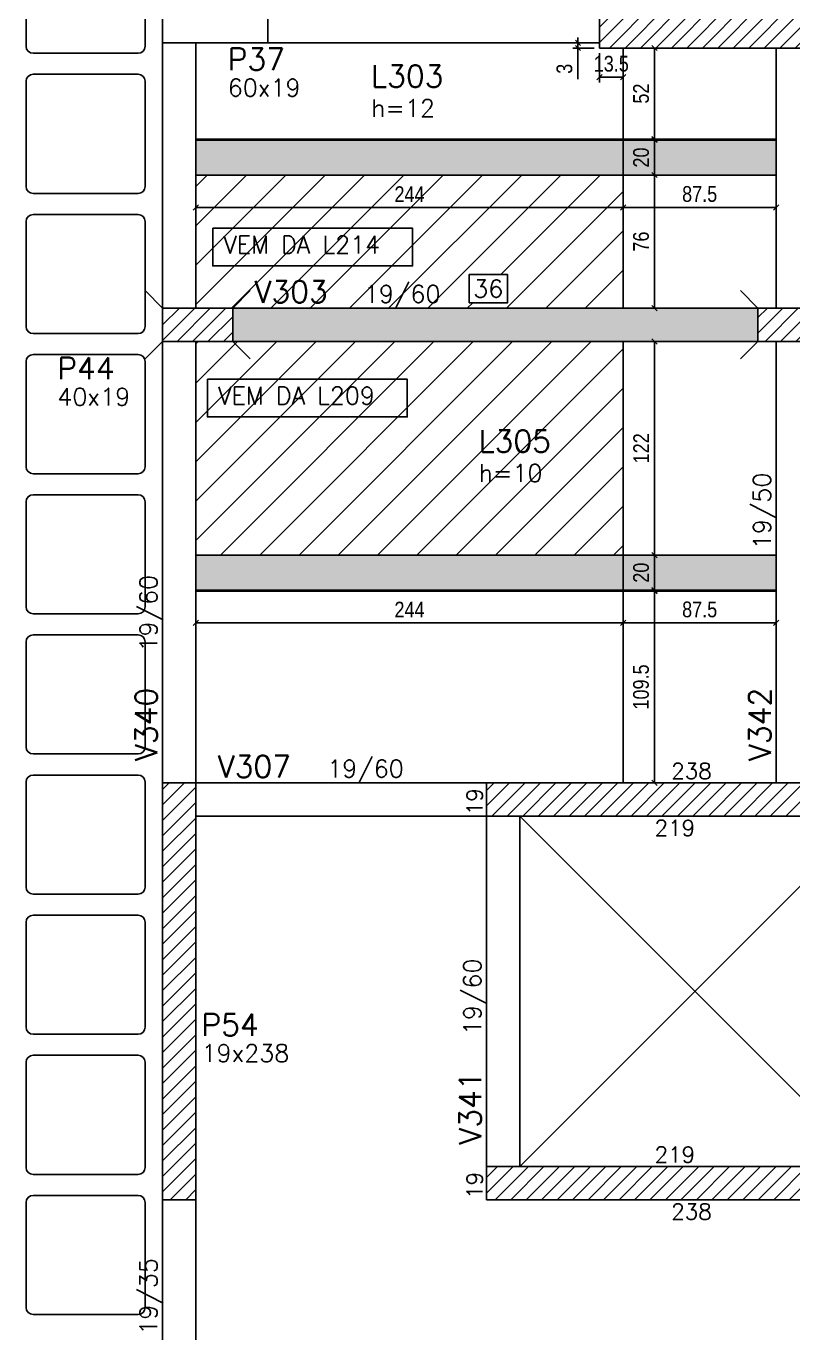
# Model space of a CAD drawing. Header units: millimetres. Extents: x 1860 to 8661, y -614 to 3837.
# Drawn here: x 3596 to 4034, y 1556 to 2302 of the extents above; entities that cross this region are included whole.
import ezdxf
from ezdxf.enums import TextEntityAlignment as Align

# ---------------------------------------------------------------- set-up
doc = ezdxf.new("R2010")
doc.units = ezdxf.units.MM
for name, color, linetype in [('251', 5, 'Continuous'), ('COTA', 241, 'Continuous'), ('F-CUBETA', 1, 'Continuous'), ('F-DESNIVEL-1', 254, 'Continuous'), ('F-LAJES-DIM', 2, 'Continuous'), ('F-LAJES-NOME', 4, 'Continuous'), ('F-PILARES-DIM', 172, 'Continuous'), ('F-PILARES-N', 170, 'Continuous'), ('F-PILARES-NASCE', 4, 'Continuous'), ('F-PILARES-NOME', 170, 'Continuous'), ('F-VIGAS-DIM', 2, 'Continuous'), ('F-VIGAS-NOME', 4, 'Continuous'), ('F-VÃO', 1, 'Continuous'), ('Painéis', 200, 'Continuous'), ('Pilares', 5, 'Continuous'), ('VIGA', 3, 'Continuous')]:
    doc.layers.add(name, color=color, linetype=linetype)
doc.layers.add('Hachura', color=251, linetype='Continuous', lineweight=9)
doc.styles.add('COTA TECNICA-50', font='techl___.ttf', dxfattribs={"height": 9})
doc.styles.add('MCP', font='romans.shx')
doc.styles.add('ROMANS', font='romans.shx')
doc.dimstyles.new('COTA PAINEL-50', dxfattribs={"dimtxt": 9, "dimasz": 3, "dimexe": 3, "dimexo": 3, "dimgap": 3, "dimtad": 1, "dimdec": 1, "dimzin": 12, "dimdsep": 46, "dimtxsty": 'COTA TECNICA-50', "dimblk1": 'OBLIQUE', "dimblk2": 'OBLIQUE', "dimsah": 1, "dimcen": 0.9, "dimclrd": 4, "dimclre": 4, "dimclrt": 240, "dimadec": 1, "dimazin": 3, "dimtfac": 1, "dimtdec": 1, "dimtmove": 0, "dimatfit": 3, "dimfxl": 1, "dimtolj": 1, "dimtzin": 12, "dimarcsym": 0})
pattern_1 = [(45, (3892.612, -4013.147), (-4.4194174, 4.4194174), [])]

# ---------------------------------------------------------------- blocks, each defined once
blk = doc.blocks.new('_VAONER063650636500869008690')
at = {"layer": '251', "color": 1}
for p, q in [((-34, 30), (-34, -30)), ((30, 34), (-30, 34)), ((34, -30), (34, 30)), ((-30, -34), (30, -34))]:
    blk.add_line(p, q, dxfattribs=at)
for centre, start, end in [((-30, 30), 90, 180), ((30, 30), 0, 90), ((-30, -30), 180, 270), ((30, -30), 270, 0)]:
    blk.add_arc(centre, 4, start, end, dxfattribs=at)
blk = doc.blocks.new('*U11')
at = {"layer": 'F-VIGAS-DIM', "color": 1}
blk.add_lwpolyline([(0, 0), (22, 0), (22, 16), (0, 16)], close=True, dxfattribs=at)
at = {"layer": 'F-VIGAS-DIM', "style": 'MCP'}
blk.add_attdef('DIM', text='', height=10, dxfattribs=at).set_placement((11, 8), align=Align.MIDDLE_CENTER)
blk = doc.blocks.new('_Oblique')
at = {"color": 0, "linetype": 'ByBlock', "lineweight": -2}
blk.add_line((-0.5, -0.5), (0.5, 0.5), dxfattribs=at)
blk = doc.blocks.new('*D927')
at = {"layer": 'COTA', "color": 4, "lineweight": -2, "transparency": 16777216}
for p, q in [((3939.61, 1979.85), (3957.52, 1979.85)), ((3954.52, 1870.35), (3954.52, 1979.85)), ((3939.61, 1870.35), (3957.52, 1870.35))]:
    blk.add_line(p, q, dxfattribs=at)
at = {"layer": 'Defpoints', "color": 0, "transparency": 16777216}
for p in [(3936.61, 1979.85), (3954.52, 1979.85), (3936.61, 1870.35)]:
    blk.add_point(p, dxfattribs=at)
at = {"layer": 'COTA', "color": 4, "lineweight": -2, "transparency": 16777216, "xscale": 3, "yscale": 3, "zscale": 3}
for p, rotation in [((3954.52, 1979.85), 90), ((3954.52, 1870.35), 270)]:
    blk.add_blockref('_Oblique', p, dxfattribs=dict(at, rotation=rotation))
at = {"layer": 'COTA', "color": 240, "transparency": 16777216, "insert": (3946.89, 1925.1), "char_height": 9, "attachment_point": 5, "rotation": 90, "style": 'COTA TECNICA-50'}
blk.add_mtext('\\A1;109.5', dxfattribs=at)
blk = doc.blocks.new('*D928')
at = {"layer": 'COTA', "color": 4, "lineweight": -2, "transparency": 16777216}
for p, q in [((3939.61, 2000.35), (3957.52, 2000.35)), ((3954.52, 1980.35), (3954.52, 2000.35)), ((3939.61, 1980.35), (3957.52, 1980.35))]:
    blk.add_line(p, q, dxfattribs=at)
at = {"layer": 'Defpoints', "color": 0, "transparency": 16777216}
for p in [(3936.61, 2000.35), (3954.52, 2000.35), (3936.61, 1980.35)]:
    blk.add_point(p, dxfattribs=at)
at = {"layer": 'COTA', "color": 4, "lineweight": -2, "transparency": 16777216, "xscale": 3, "yscale": 3, "zscale": 3}
for p, rotation in [((3954.52, 2000.35), 90), ((3954.52, 1980.35), 270)]:
    blk.add_blockref('_Oblique', p, dxfattribs=dict(at, rotation=rotation))
at = {"layer": 'COTA', "color": 240, "transparency": 16777216, "insert": (3946.92, 1990.35), "char_height": 9, "attachment_point": 5, "rotation": 90, "style": 'COTA TECNICA-50'}
blk.add_mtext('\\A1;20', dxfattribs=at)
blk = doc.blocks.new('*D929')
at = {"layer": 'COTA', "color": 4, "lineweight": -2, "transparency": 16777216}
for p, q in [((3939.61, 2122.35), (3957.52, 2122.35)), ((3954.52, 2000.35), (3954.52, 2122.35)), ((3939.61, 2000.35), (3957.52, 2000.35))]:
    blk.add_line(p, q, dxfattribs=at)
at = {"layer": 'Defpoints', "color": 0, "transparency": 16777216}
for p in [(3936.61, 2122.35), (3954.52, 2122.35), (3936.61, 2000.35)]:
    blk.add_point(p, dxfattribs=at)
at = {"layer": 'COTA', "color": 4, "lineweight": -2, "transparency": 16777216, "xscale": 3, "yscale": 3, "zscale": 3}
for p, rotation in [((3954.52, 2122.35), 90), ((3954.52, 2000.35), 270)]:
    blk.add_blockref('_Oblique', p, dxfattribs=dict(at, rotation=rotation))
at = {"layer": 'COTA', "color": 240, "transparency": 16777216, "insert": (3946.96, 2061.35), "char_height": 9, "attachment_point": 5, "rotation": 90, "style": 'COTA TECNICA-50'}
blk.add_mtext('\\A1;122', dxfattribs=at)
blk = doc.blocks.new('*D930')
at = {"layer": 'COTA', "color": 4, "lineweight": -2, "transparency": 16777216}
for p, q in [((3692.61, 1976.85), (3692.61, 1958.7)), ((3936.61, 1976.85), (3936.61, 1958.7)), ((3692.61, 1961.7), (3936.61, 1961.7))]:
    blk.add_line(p, q, dxfattribs=at)
at = {"layer": 'Defpoints', "color": 0, "transparency": 16777216}
for p in [(3692.61, 1979.85), (3936.61, 1979.85), (3936.61, 1961.7)]:
    blk.add_point(p, dxfattribs=at)
at = {"layer": 'COTA', "color": 4, "lineweight": -2, "transparency": 16777216, "xscale": 3, "yscale": 3, "zscale": 3, "rotation": 180}
blk.add_blockref('_Oblique', (3692.61, 1961.7), dxfattribs=at)
at = {"layer": 'COTA', "color": 4, "lineweight": -2, "transparency": 16777216, "xscale": 3, "yscale": 3, "zscale": 3}
blk.add_blockref('_Oblique', (3936.61, 1961.7), dxfattribs=at)
at = {"layer": 'COTA', "color": 240, "transparency": 16777216, "insert": (3814.61, 1969.27), "char_height": 9, "attachment_point": 5, "style": 'COTA TECNICA-50'}
blk.add_mtext('\\A1;244', dxfattribs=at)
blk = doc.blocks.new('*D931')
at = {"layer": 'COTA', "color": 4, "lineweight": -2, "transparency": 16777216}
for p, q in [((3936.61, 1976.85), (3936.61, 1958.7)), ((4024.11, 1976.85), (4024.11, 1958.7)), ((3936.61, 1961.7), (4024.11, 1961.7))]:
    blk.add_line(p, q, dxfattribs=at)
at = {"layer": 'Defpoints', "color": 0, "transparency": 16777216}
for p in [(3936.61, 1979.85), (4024.11, 1979.85), (4024.11, 1961.7)]:
    blk.add_point(p, dxfattribs=at)
at = {"layer": 'COTA', "color": 4, "lineweight": -2, "transparency": 16777216, "xscale": 3, "yscale": 3, "zscale": 3, "rotation": 180}
blk.add_blockref('_Oblique', (3936.61, 1961.7), dxfattribs=at)
at = {"layer": 'COTA', "color": 4, "lineweight": -2, "transparency": 16777216, "xscale": 3, "yscale": 3, "zscale": 3}
blk.add_blockref('_Oblique', (4024.11, 1961.7), dxfattribs=at)
at = {"layer": 'COTA', "color": 240, "transparency": 16777216, "insert": (3980.36, 1969.32), "char_height": 9, "attachment_point": 5, "style": 'COTA TECNICA-50'}
blk.add_mtext('\\A1;87.5', dxfattribs=at)
blk = doc.blocks.new('*D946')
at = {"layer": 'COTA', "color": 4, "lineweight": -2, "transparency": 16777216}
for p, q in [((3692.61, 2214.35), (3692.61, 2195.85)), ((3936.61, 2214.35), (3936.61, 2195.85)), ((3692.61, 2198.85), (3936.61, 2198.85))]:
    blk.add_line(p, q, dxfattribs=at)
at = {"layer": 'Defpoints', "color": 0, "transparency": 16777216}
for p in [(3692.61, 2217.35), (3936.61, 2217.35), (3936.61, 2198.85)]:
    blk.add_point(p, dxfattribs=at)
at = {"layer": 'COTA', "color": 4, "lineweight": -2, "transparency": 16777216, "xscale": 3, "yscale": 3, "zscale": 3, "rotation": 180}
blk.add_blockref('_Oblique', (3692.61, 2198.85), dxfattribs=at)
at = {"layer": 'COTA', "color": 4, "lineweight": -2, "transparency": 16777216, "xscale": 3, "yscale": 3, "zscale": 3}
blk.add_blockref('_Oblique', (3936.61, 2198.85), dxfattribs=at)
at = {"layer": 'COTA', "color": 240, "transparency": 16777216, "insert": (3814.61, 2206.41), "char_height": 9, "attachment_point": 5, "style": 'COTA TECNICA-50'}
blk.add_mtext('\\A1;244', dxfattribs=at)
blk = doc.blocks.new('*D947')
at = {"layer": 'COTA', "color": 4, "lineweight": -2, "transparency": 16777216}
for p, q in [((3936.61, 2214.35), (3936.61, 2195.85)), ((4024.11, 2214.35), (4024.11, 2195.85)), ((3936.61, 2198.85), (4024.11, 2198.85))]:
    blk.add_line(p, q, dxfattribs=at)
at = {"layer": 'Defpoints', "color": 0, "transparency": 16777216}
for p in [(3936.61, 2217.35), (4024.11, 2217.35), (4024.11, 2198.85)]:
    blk.add_point(p, dxfattribs=at)
at = {"layer": 'COTA', "color": 4, "lineweight": -2, "transparency": 16777216, "xscale": 3, "yscale": 3, "zscale": 3, "rotation": 180}
blk.add_blockref('_Oblique', (3936.61, 2198.85), dxfattribs=at)
at = {"layer": 'COTA', "color": 4, "lineweight": -2, "transparency": 16777216, "xscale": 3, "yscale": 3, "zscale": 3}
blk.add_blockref('_Oblique', (4024.11, 2198.85), dxfattribs=at)
at = {"layer": 'COTA', "color": 240, "transparency": 16777216, "insert": (3980.36, 2206.47), "char_height": 9, "attachment_point": 5, "style": 'COTA TECNICA-50'}
blk.add_mtext('\\A1;87.5', dxfattribs=at)
blk = doc.blocks.new('*D948')
at = {"layer": 'COTA', "color": 4, "lineweight": -2, "transparency": 16777216}
for p, q in [((3939.61, 2217.35), (3957.52, 2217.35)), ((3954.52, 2141.35), (3954.52, 2217.35)), ((3939.61, 2141.35), (3957.52, 2141.35))]:
    blk.add_line(p, q, dxfattribs=at)
at = {"layer": 'Defpoints', "color": 0, "transparency": 16777216}
for p in [(3936.61, 2217.35), (3954.52, 2217.35), (3936.61, 2141.35)]:
    blk.add_point(p, dxfattribs=at)
at = {"layer": 'COTA', "color": 4, "lineweight": -2, "transparency": 16777216, "xscale": 3, "yscale": 3, "zscale": 3}
for p, rotation in [((3954.52, 2217.35), 90), ((3954.52, 2141.35), 270)]:
    blk.add_blockref('_Oblique', p, dxfattribs=dict(at, rotation=rotation))
at = {"layer": 'COTA', "color": 240, "transparency": 16777216, "insert": (3946.92, 2179.35), "char_height": 9, "attachment_point": 5, "rotation": 90, "style": 'COTA TECNICA-50'}
blk.add_mtext('\\A1;76', dxfattribs=at)
blk = doc.blocks.new('*D949')
at = {"layer": 'COTA', "color": 4, "lineweight": -2, "transparency": 16777216}
for p, q in [((3939.61, 2237.35), (3957.52, 2237.35)), ((3954.52, 2217.35), (3954.52, 2237.35)), ((3939.61, 2217.35), (3957.52, 2217.35))]:
    blk.add_line(p, q, dxfattribs=at)
at = {"layer": 'Defpoints', "color": 0, "transparency": 16777216}
for p in [(3936.61, 2237.35), (3954.52, 2237.35), (3936.61, 2217.35)]:
    blk.add_point(p, dxfattribs=at)
at = {"layer": 'COTA', "color": 4, "lineweight": -2, "transparency": 16777216, "xscale": 3, "yscale": 3, "zscale": 3}
for p, rotation in [((3954.52, 2237.35), 90), ((3954.52, 2217.35), 270)]:
    blk.add_blockref('_Oblique', p, dxfattribs=dict(at, rotation=rotation))
at = {"layer": 'COTA', "color": 240, "transparency": 16777216, "insert": (3946.92, 2227.35), "char_height": 9, "attachment_point": 5, "rotation": 90, "style": 'COTA TECNICA-50'}
blk.add_mtext('\\A1;20', dxfattribs=at)
blk = doc.blocks.new('*D950')
at = {"layer": 'COTA', "color": 4, "lineweight": -2, "transparency": 16777216}
for p, q in [((3939.61, 2289.85), (3957.52, 2289.85)), ((3954.52, 2237.85), (3954.52, 2289.85)), ((3939.61, 2237.85), (3957.52, 2237.85))]:
    blk.add_line(p, q, dxfattribs=at)
at = {"layer": 'Defpoints', "color": 0, "transparency": 16777216}
for p in [(3936.61, 2289.85), (3954.52, 2289.85), (3936.61, 2237.85)]:
    blk.add_point(p, dxfattribs=at)
at = {"layer": 'COTA', "color": 4, "lineweight": -2, "transparency": 16777216, "xscale": 3, "yscale": 3, "zscale": 3}
for p, rotation in [((3954.52, 2289.85), 90), ((3954.52, 2237.85), 270)]:
    blk.add_blockref('_Oblique', p, dxfattribs=dict(at, rotation=rotation))
at = {"layer": 'COTA', "color": 240, "transparency": 16777216, "insert": (3946.92, 2263.85), "char_height": 9, "attachment_point": 5, "rotation": 90, "style": 'COTA TECNICA-50'}
blk.add_mtext('\\A1;52', dxfattribs=at)
blk = doc.blocks.new('*D951')
at = {"layer": 'COTA', "color": 4, "lineweight": -2, "transparency": 16777216}
for p, q in [((3923.11, 2286.85), (3923.11, 2270.15)), ((3936.61, 2286.85), (3936.61, 2270.15)), ((3936.61, 2273.15), (3923.11, 2273.15))]:
    blk.add_line(p, q, dxfattribs=at)
at = {"layer": 'Defpoints', "color": 0, "transparency": 16777216}
for p in [(3923.11, 2289.85), (3936.61, 2289.85), (3923.11, 2273.15)]:
    blk.add_point(p, dxfattribs=at)
at = {"layer": 'COTA', "color": 4, "lineweight": -2, "transparency": 16777216, "xscale": 3, "yscale": 3, "zscale": 3, "rotation": 180}
blk.add_blockref('_Oblique', (3923.11, 2273.15), dxfattribs=at)
at = {"layer": 'COTA', "color": 4, "lineweight": -2, "transparency": 16777216, "xscale": 3, "yscale": 3, "zscale": 3}
blk.add_blockref('_Oblique', (3936.61, 2273.15), dxfattribs=at)
at = {"layer": 'COTA', "color": 240, "transparency": 16777216, "insert": (3929.86, 2280.84), "char_height": 9, "attachment_point": 5, "style": 'COTA TECNICA-50'}
blk.add_mtext('\\A1;13.5', dxfattribs=at)
blk = doc.blocks.new('*D952')
at = {"layer": 'COTA', "color": 4, "lineweight": -2, "transparency": 16777216}
for p, q in [((3920.11, 2292.85), (3907.85, 2292.85)), ((3910.85, 2292.85), (3910.85, 2295.85)), ((3910.85, 2292.85), (3910.85, 2289.85)), ((3920.11, 2289.85), (3907.85, 2289.85)), ((3910.85, 2289.85), (3910.85, 2272.16))]:
    blk.add_line(p, q, dxfattribs=at)
at = {"layer": 'Defpoints', "color": 0, "transparency": 16777216}
for p in [(3923.11, 2292.85), (3910.85, 2289.85), (3923.11, 2289.85)]:
    blk.add_point(p, dxfattribs=at)
at = {"layer": 'COTA', "color": 4, "lineweight": -2, "transparency": 16777216, "xscale": 3, "yscale": 3, "zscale": 3}
for p, rotation in [((3910.85, 2292.85), 270), ((3910.85, 2289.85), 90)]:
    blk.add_blockref('_Oblique', p, dxfattribs=dict(at, rotation=rotation))
at = {"layer": 'COTA', "color": 240, "transparency": 16777216, "insert": (3903.15, 2278), "char_height": 9, "attachment_point": 5, "rotation": 90, "style": 'COTA TECNICA-50'}
blk.add_mtext('\\A1;3', dxfattribs=at)

msp = doc.modelspace()

# ---------------------------------------------------------------- hatches: boundary and pattern name
at = {"layer": 'Hachura', "linetype": 'ByBlock'}
h = msp.add_hatch(color=256, dxfattribs=at)
h.dxf.hatch_style = 1
h.paths.add_polyline_path([(3692.61, 2237.35), (3692.61, 2217.35), (3936.61, 2217.35), (3936.61, 2237.35)])
h.paths.add_polyline_path([(3936.61, 2237.35), (3936.61, 2217.35), (4024.11, 2217.35), (4024.11, 2237.35)])
h = msp.add_hatch(dxfattribs=at)
h.set_pattern_fill('ANSI31', color=256, scale=5)
h.paths.add_polyline_path([(3936.61, 2217.35), (3692.61, 2217.35), (3692.61, 2141.35), (3713.61, 2141.35), (3936.61, 2141.35)])
h.paths.add_polyline_path([(3848.61, 2160.48), (3848.61, 2144.48), (3870.61, 2144.48), (3870.61, 2160.48)], flags=16)
h.paths.add_polyline_path([(4478.11, 2141.35), (4488.61, 2141.35), (4488.61, 2217.35), (4244.61, 2217.35), (4244.61, 2141.35)])
h = msp.add_hatch(dxfattribs=at)
h.set_pattern_fill('ANSI31', color=256, scale=5)
h.paths.add_polyline_path([(3713.61, 2122.35), (3692.61, 2122.35), (3692.61, 2000.35), (3936.61, 2000.35), (3936.61, 2122.35)])
h = msp.add_hatch(color=256, dxfattribs=at)
h.dxf.hatch_style = 1
h.paths.add_polyline_path([(3936.61, 2000.35), (3692.61, 2000.35), (3692.61, 1980.35), (3936.61, 1980.35)])
h.paths.add_polyline_path([(4024.11, 2000.35), (3936.61, 2000.35), (3936.61, 1980.35), (4024.11, 1980.35)])
h.paths.add_polyline_path([(4287.11, 2000.35), (4043.11, 2000.35), (4043.11, 1980.35), (4287.11, 1980.35)])
h.paths.add_polyline_path([(4488.61, 2000.35), (4287.11, 2000.35), (4287.11, 1980.35), (4488.61, 1980.35)])
at = {"layer": 'Pilares', "linetype": 'Continuous'}
h = msp.add_hatch(dxfattribs=at)
h.set_pattern_fill('ANSI31', color=256, scale=50, style=0)
h.set_pattern_definition(pattern_1)
h.paths.add_polyline_path([(3923.11, 2289.85), (4123.11, 2289.85), (4123.11, 2314.85), (3923.11, 2314.85)], flags=16)
h = msp.add_hatch(dxfattribs=at)
h.set_pattern_fill('ANSI31', color=256, scale=50, style=0)
h.set_pattern_definition(pattern_1)
h.paths.add_polyline_path([(3673.61, 2122.35), (3713.61, 2122.35), (3713.61, 2141.35), (3673.61, 2141.35)], flags=16)
h = msp.add_hatch(dxfattribs=at)
h.set_pattern_fill('ANSI31', color=256, scale=50, style=0)
h.set_pattern_definition(pattern_1)
h.paths.add_polyline_path([(4013.61, 2122.35), (4053.61, 2122.35), (4053.61, 2141.35), (4013.61, 2141.35)], flags=16)
h = msp.add_hatch(dxfattribs=at)
h.set_pattern_fill('ANSI31', color=256, scale=50, style=0)
h.set_pattern_definition(pattern_1)
h.paths.add_polyline_path([(3673.61, 1632.35), (3692.61, 1632.35), (3692.61, 1870.35), (3673.61, 1870.35)], flags=16)
h = msp.add_hatch(dxfattribs=at)
h.set_pattern_fill('ANSI31', color=256, scale=50, style=0)
h.set_pattern_definition(pattern_1)
h.paths.add_polyline_path([(4096.61, 1632.35), (4096.61, 1870.35), (3858.61, 1870.35), (3858.61, 1851.35), (4077.61, 1851.35), (4077.61, 1651.35), (3858.61, 1651.35), (3858.61, 1632.35)], flags=16)

# ---------------------------------------------------------------- linework, layer by layer
at = {"layer": 'COTA'}
for points in [[(3702.2, 2187), (3816.34, 2187), (3816.34, 2165.45), (3702.2, 2165.45)], [(3699.21, 2100.82), (3813.34, 2100.82), (3813.34, 2079.27), (3699.21, 2079.27)]]:
    msp.add_lwpolyline(points, close=True, dxfattribs=at)
at = {"layer": 'F-DESNIVEL-1', "linetype": 'Continuous'}
for points in [[(3713.61, 2122.35), (4013.61, 2122.35), (4013.61, 2141.35)], [(3713.61, 2122.35), (4013.61, 2141.35), (3713.61, 2141.35)], [(3713.61, 2122.35), (3713.61, 2141.35), (3713.61, 2122.35)]]:
    msp.add_solid(points, dxfattribs=at)
at = {"layer": 'F-PILARES-N', "linetype": 'Continuous'}
for points in [[(3673.61, 2122.35), (3713.61, 2122.35), (3713.61, 2141.35), (3673.61, 2141.35), (3673.61, 2122.35)], [(4013.61, 2122.35), (4053.61, 2122.35), (4053.61, 2141.35), (4013.61, 2141.35), (4013.61, 2122.35)]]:
    msp.add_lwpolyline(points, dxfattribs=at)
at = {"layer": 'F-PILARES-NASCE', "linetype": 'Continuous'}
for p, q in [((3673.61, 2141.35), (3663.61, 2151.35)), ((3713.61, 2141.35), (3723.61, 2151.35)), ((4013.61, 2141.35), (4003.61, 2151.35)), ((3673.61, 2122.35), (3663.61, 2112.35)), ((3713.61, 2122.35), (3723.61, 2112.35)), ((4013.61, 2122.35), (4003.61, 2112.35))]:
    msp.add_line(p, q, dxfattribs=at)
at = {"layer": 'F-VÃO'}
for p, q in [((3877.61, 1651.35), (4077.61, 1851.35)), ((3877.61, 1851.35), (4077.61, 1651.35))]:
    msp.add_line(p, q, dxfattribs=at)
at = {"layer": 'Painéis'}
msp.add_line((3936.61, 2141.35), (3936.61, 2289.85), dxfattribs=at)
for points in [[(4024.11, 2237.85), (3692.61, 2237.85)], [(4024.11, 2237.35), (3692.61, 2237.35)], [(4024.11, 2217.35), (3692.61, 2217.35)], [(3936.61, 1870.35), (3936.61, 2122.35)], [(3692.61, 2000.35), (4024.11, 2000.35)], [(3692.61, 1980.35), (4024.11, 1980.35)], [(3692.61, 1979.85), (4024.11, 1979.85)]]:
    msp.add_lwpolyline(points, dxfattribs=at)
at = {"layer": 'Pilares'}
msp.add_lwpolyline([(3923.11, 2289.85), (4123.11, 2289.85), (4123.11, 2314.85), (3923.11, 2314.85), (3923.11, 2289.85)], dxfattribs=at)
at = {"layer": 'Pilares', "linetype": 'Continuous'}
for points in [[(3673.61, 2292.85), (3733.61, 2292.85), (3733.61, 2311.85), (3673.61, 2311.85), (3673.61, 2292.85)], [(3673.61, 1632.35), (3692.61, 1632.35), (3692.61, 1870.35), (3673.61, 1870.35), (3673.61, 1632.35)], [(4096.61, 1632.35), (4096.61, 1870.35), (3858.61, 1870.35), (3858.61, 1851.35), (4077.61, 1851.35), (4077.61, 1651.35), (3858.61, 1651.35), (3858.61, 1632.35), (4096.61, 1632.35)]]:
    msp.add_lwpolyline(points, dxfattribs=at)
at = {"layer": 'VIGA'}
for points in [[(3673.61, 2292.85), (3673.61, 2141.35)], [(3692.61, 2141.35), (3692.61, 2292.85)], [(3733.61, 2292.85), (3923.11, 2292.85)], [(4024.11, 2289.85), (4024.11, 2141.35)], [(4013.61, 2141.35), (3713.61, 2141.35)], [(3673.61, 2122.35), (3673.61, 1870.35)], [(3692.61, 1870.35), (3692.61, 2122.35)], [(3713.61, 2122.35), (4013.61, 2122.35)], [(4024.11, 2122.35), (4024.11, 1870.35)], [(3858.61, 1870.35), (3692.61, 1870.35)], [(3692.61, 1851.35), (3858.61, 1851.35)], [(3858.61, 1851.35), (3858.61, 1651.35)], [(3877.61, 1651.35), (3877.61, 1851.35)], [(3673.61, 1632.35), (3673.61, 1480.35)], [(3692.61, 1480.35), (3692.61, 1632.35)]]:
    msp.add_lwpolyline(points, dxfattribs=at)

# ---------------------------------------------------------------- block references
at = {"layer": 'F-CUBETA'}
for p in [(3629.61, 2320.85), (3629.61, 2240.85), (3629.61, 2160.85), (3629.61, 2080.85), (3629.61, 2000.85), (3629.61, 1920.85), (3629.61, 1840.85), (3629.61, 1760.85), (3629.61, 1680.85), (3629.61, 1600.85)]:
    msp.add_blockref('_VAONER063650636500869008690', p, dxfattribs=at)
at = {"layer": 'F-VIGAS-DIM', "linetype": 'Continuous'}
msp.add_blockref('*U11', (3848.61, 2144.48), dxfattribs=at).add_auto_attribs({'DIM': '36'})

# ---------------------------------------------------------------- texts
at = {"layer": 'COTA', "style": 'ROMANS'}
for s, p in [('VEM DA L214', (3708.27, 2172.6)), ('VEM DA L209', (3705.28, 2086.42))]:
    msp.add_text(s, height=10, dxfattribs=at).set_placement(p)
at = {"layer": 'F-LAJES-DIM', "linetype": 'Continuous', "style": 'ROMANS'}
for s, p in [('h=12', (3792.75, 2250.55)), ('h=10', (3854.14, 2042.21))]:
    msp.add_text(s, height=10, dxfattribs=at).set_placement(p)
at = {"layer": 'F-LAJES-NOME', "linetype": 'Continuous', "style": 'ROMANS'}
for s, p in [('L303', (3792.75, 2267.55)), ('L305', (3854.14, 2059.21))]:
    msp.add_text(s, height=12.5, dxfattribs=at).set_placement(p)
at = {"layer": 'F-PILARES-DIM', "linetype": 'Continuous', "style": 'ROMANS'}
for s, height, p in [('60x19', 10, (3710.79, 2262.23)), ('40x19', 10, (3613.47, 2085.76)), ('238', 9, (3964.11, 1872.6)), ('219', 9, (3954.61, 1840.1)), ('19x238', 10, (3695.8, 1711.02)), ('219', 9, (3954.61, 1653.6)), ('238', 9, (3964.11, 1621.1))]:
    msp.add_text(s, height=height, dxfattribs=at).set_placement(p)
for p in [(3856.36, 1851.85), (3856.36, 1632.85)]:
    msp.add_text('19', height=9, rotation=90, dxfattribs=at).set_placement(p)
at = {"layer": 'F-PILARES-NOME', "linetype": 'Continuous', "style": 'ROMANS'}
for s, p in [('P37', (3710.79, 2277.23)), ('P44', (3613.47, 2100.76)), ('P54', (3695.8, 1726.02))]:
    msp.add_text(s, height=12.5, dxfattribs=at).set_placement(p)
at = {"layer": 'F-VIGAS-DIM', "linetype": 'Continuous', "style": 'ROMANS'}
for p in [(3788.61, 2144.48), (3767.61, 1873.48)]:
    msp.add_text('19/60', height=10, dxfattribs=at).set_placement(p)
for s, p in [('19/50', (4020.99, 2003.74)), ('19/60', (3670.49, 1945.35)), ('19/60', (3855.49, 1726.35)), ('19/35', (3670.49, 1555.35))]:
    msp.add_text(s, height=10, rotation=90, dxfattribs=at).set_placement(p)
at = {"layer": 'F-VIGAS-NOME', "linetype": 'Continuous', "style": 'ROMANS'}
for s, p in [('V303', (3726.11, 2144.48)), ('V307', (3705.11, 1873.48))]:
    msp.add_text(s, height=12.5, dxfattribs=at).set_placement(p)
for s, p in [('V340', (3670.49, 1882.85)), ('V342', (4020.99, 1882.85)), ('V341', (3855.49, 1663.85))]:
    msp.add_text(s, height=12.5, rotation=90, dxfattribs=at).set_placement(p)

# ---------------------------------------------------------------- dimensions: what is measured, and where the dimension line sits
at = {"layer": 'COTA'}
for base, p1, p2, picture, middle in [((3910.85, 2289.85), (3923.11, 2292.85), (3923.11, 2289.85), '*D952', (3903.15, 2278)), ((3954.52, 2289.85), (3936.61, 2237.85), (3936.61, 2289.85), '*D950', (3946.92, 2263.85)), ((3954.52, 2217.35), (3936.61, 2141.35), (3936.61, 2217.35), '*D948', (3946.92, 2179.35)), ((3954.52, 2000.35), (3936.61, 1980.35), (3936.61, 2000.35), '*D928', (3946.92, 1990.35)), ((3954.52, 1979.85), (3936.61, 1870.35), (3936.61, 1979.85), '*D927', (3946.89, 1925.1))]:
    dim = msp.add_linear_dim(base=base, p1=p1, p2=p2, angle=90, dimstyle='COTA PAINEL-50', dxfattribs=at)
    dim.commit()
    dim.dimension.update_dxf_attribs({"geometry": picture, "text_midpoint": middle})
dim = msp.add_linear_dim(base=(3923.11, 2273.15), p1=(3936.61, 2289.85), p2=(3923.11, 2289.85), dimstyle='COTA PAINEL-50', dxfattribs=at)
dim.commit()
dim.dimension.update_dxf_attribs({"geometry": '*D951', "text_midpoint": (3929.86, 2273.15), "dimtype": 160})
for base, p1, p2, picture, middle in [((3954.52, 2237.35), (3936.61, 2217.35), (3936.61, 2237.35), '*D949', (3946.92, 2227.35)), ((3954.52, 2122.35), (3936.61, 2000.35), (3936.61, 2122.35), '*D929', (3946.96, 2061.35))]:
    dim = msp.add_linear_dim(base=base, p1=p1, p2=p2, angle=90, dimstyle='COTA PAINEL-50', override={"dimtmove": 1}, dxfattribs=at)
    dim.commit()
    dim.dimension.update_dxf_attribs({"geometry": picture, "text_midpoint": middle})
for base, p1, p2, picture, middle in [((3936.61, 2198.85), (3692.61, 2217.35), (3936.61, 2217.35), '*D946', (3814.61, 2206.41)), ((3936.61, 1961.7), (3692.61, 1979.85), (3936.61, 1979.85), '*D930', (3814.61, 1969.27))]:
    dim = msp.add_linear_dim(base=base, p1=p1, p2=p2, dimstyle='COTA PAINEL-50', dxfattribs=at)
    dim.commit()
    dim.dimension.update_dxf_attribs({"geometry": picture, "text_midpoint": middle})
for base, p1, p2, picture, middle in [((4024.11, 2198.85), (3936.61, 2217.35), (4024.11, 2217.35), '*D947', (3980.36, 2206.47)), ((4024.11, 1961.7), (3936.61, 1979.85), (4024.11, 1979.85), '*D931', (3980.36, 1969.32))]:
    dim = msp.add_linear_dim(base=base, p1=p1, p2=p2, dimstyle='COTA PAINEL-50', override={"dimtmove": 1}, dxfattribs=at)
    dim.commit()
    dim.dimension.update_dxf_attribs({"geometry": picture, "text_midpoint": middle})

doc.saveas('drawing.dxf')
